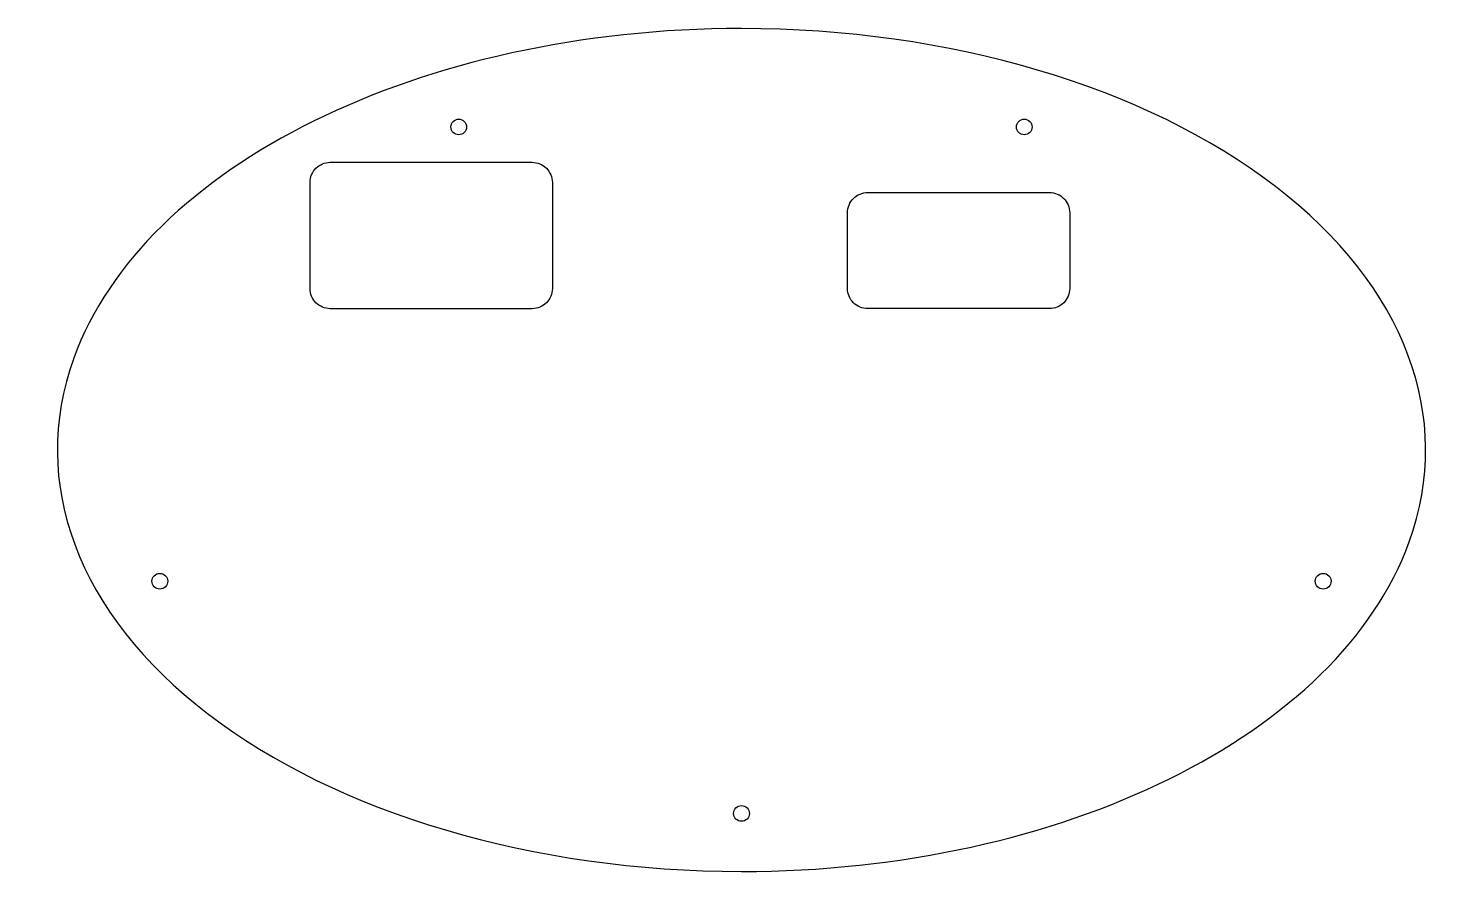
# Model space of a CAD drawing. Header units: inches. Extents: x -17.7 to 17.7, y -10.4 to 10.4.
import ezdxf

# ---------------------------------------------------------------- set-up
doc = ezdxf.new("R2010")
doc.units = ezdxf.units.IN
doc.layers.get('0').update_dxf_attribs({"linetype": 'CONTINUOUS'})

msp = doc.modelspace()

# ---------------------------------------------------------------- linework, layer by layer
for points in [[(-10.182, 3.499, -0.414214), (-10.682, 3.999), (-10.682, 6.624, -0.414214), (-10.182, 7.124), (-5.182, 7.124, -0.414214), (-4.682, 6.624), (-4.682, 3.999, -0.414214), (-5.182, 3.499)], [(3.125, 3.5, -0.414214), (2.625, 4), (2.625, 5.875, -0.414214), (3.125, 6.375), (7.625, 6.376, -0.414214), (8.125, 5.876), (8.125, 4.001, -0.414214), (7.625, 3.501)]]:
    msp.add_lwpolyline(points, format="xyb", close=True)
for centre in [(-7, 8), (7, 8), (-14.4, -3.25), (14.4, -3.25), (0, -9)]:
    msp.add_circle(centre, 0.195)
for major_axis, ratio, start_param, end_param in [((-16.938, -0.002), 0.616218, 4.712349, 6.063381), ((-16.937, 0), 0.616236, 2.922001, 4.712429), ((-16.937, 0), 0.616236, 6.063594, 7.854022), ((-16.938, -0.002), 0.616218, 1.570756, 2.921788)]:
    msp.add_ellipse((0, 0), major_axis=major_axis, ratio=ratio, start_param=start_param, end_param=end_param)

doc.saveas('drawing.dxf')
